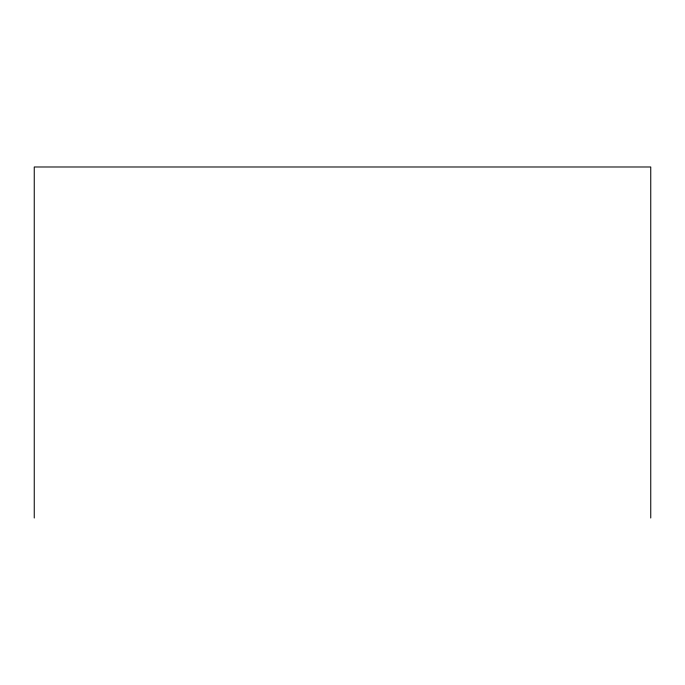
<?xml version="1.0" encoding="UTF-8"?>
<svg xmlns="http://www.w3.org/2000/svg" width="685" height="685" viewBox="0 0 685 685"><rect width="100%" height="100%" fill="white"/><g stroke="black" fill="none" stroke-linecap="round" stroke-linejoin="round"><path stroke-width="1.03" d="M650.75 518.014L650.75 166.986L34.25 166.986L34.25 518.014"/></g></svg>
